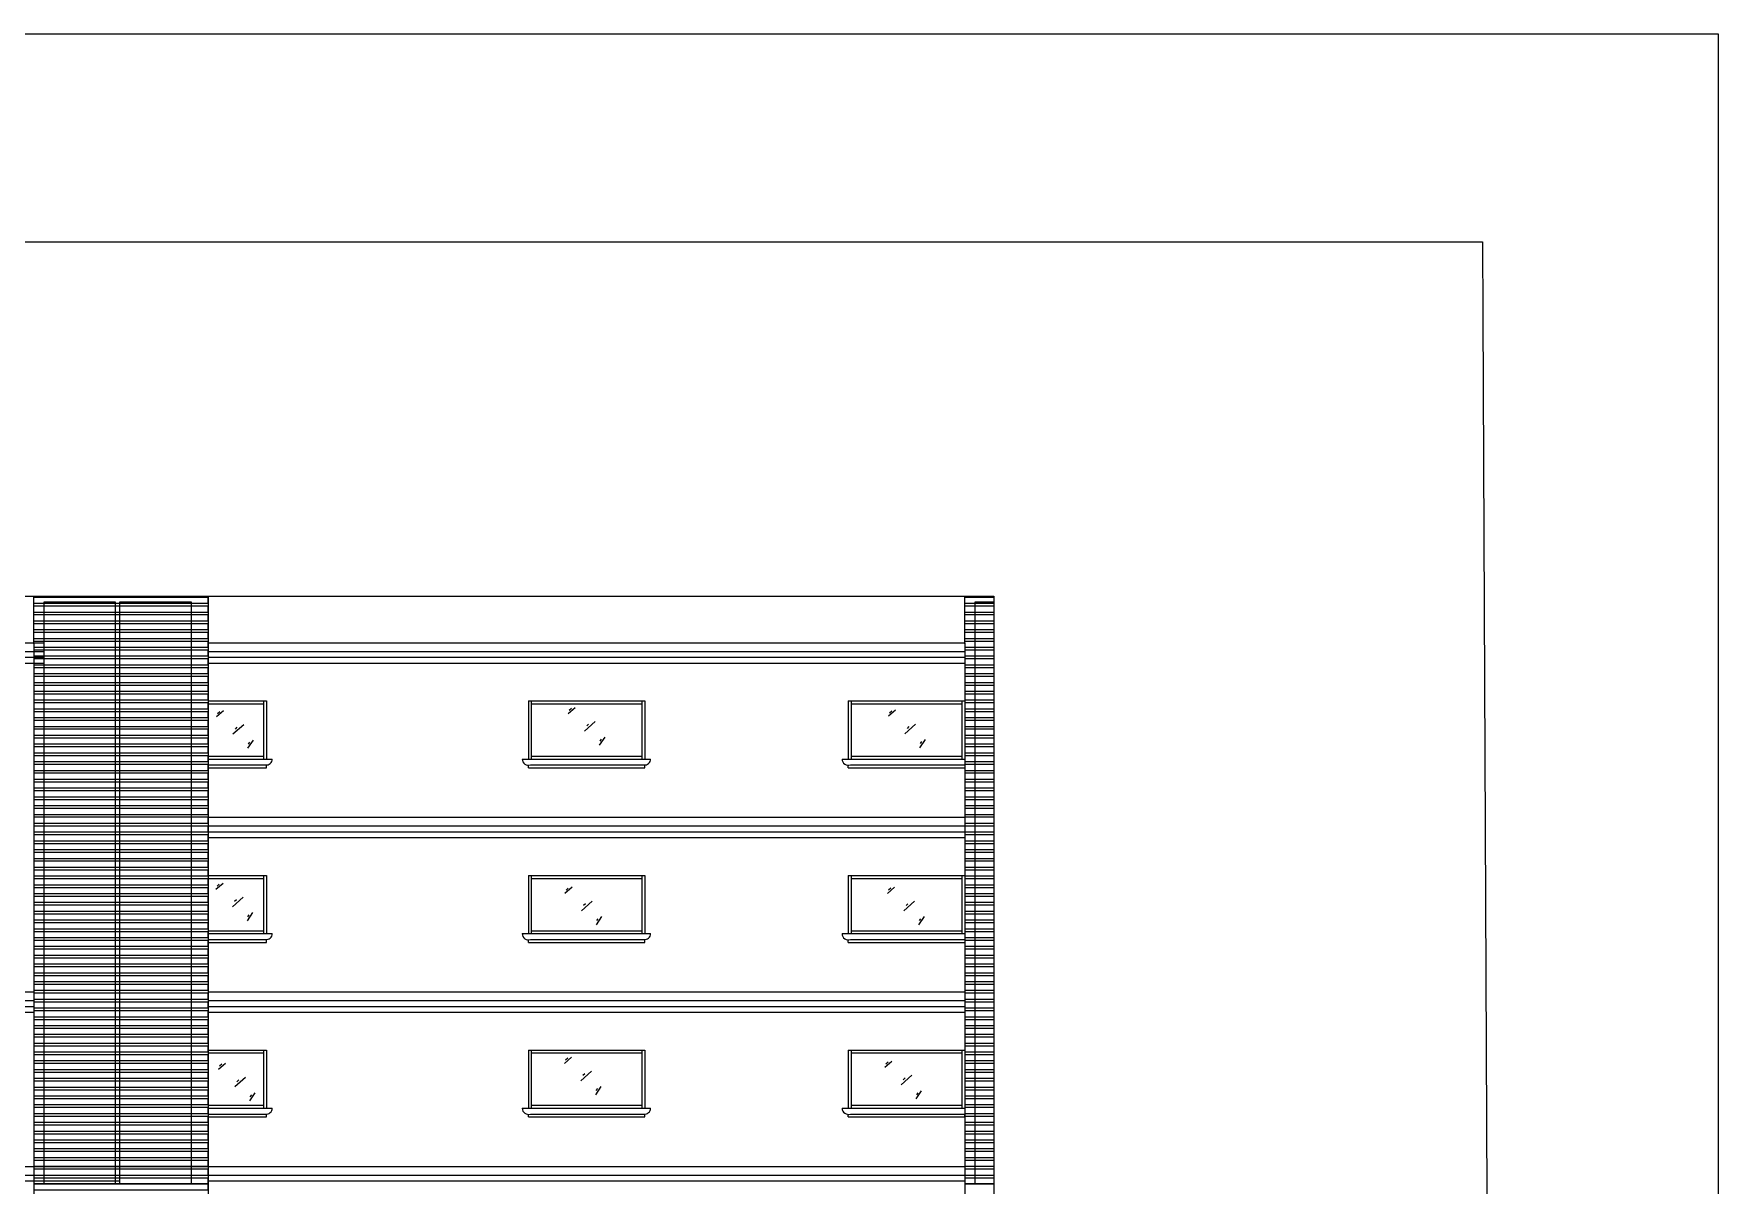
# Model space of a CAD drawing. Header units: millimetres. Extents: x -10 to 320, y -26 to 94.
# Drawn here: x 15.44 to 44.39, y 30.29 to 50.08 of the extents above; entities that cross this region are included whole.
import ezdxf

# ---------------------------------------------------------------- set-up
doc = ezdxf.new("R2010")
doc.units = ezdxf.units.MM
doc.header["$LTSCALE"] = 0.05
doc.layers.add('COND CORTES', color=7, linetype='Continuous', lineweight=5)

msp = doc.modelspace()

# ---------------------------------------------------------------- linework, layer by layer
at = {"lineweight": 13, "ltscale": 0.13}
for p, q in [((6.517, 40.417), (31.936, 40.417)), ((15.436, 39.617), (15.436, 40.417)), ((15.436, 39.596), (15.436, 40.396)), ((18.436, 40.417), (18.436, 23.967)), ((18.436, 40.396), (18.436, 23.946)), ((31.436, 39.617), (31.436, 40.417)), ((31.436, 39.596), (31.436, 40.396)), ((31.936, 40.417), (31.936, 23.967)), ((6.517, 39.617), (15.436, 39.617)), ((6.517, 39.617), (15.616, 39.617)), ((6.517, 39.617), (15.616, 39.617)), ((6.517, 39.467), (15.616, 39.467)), ((15.436, 39.617), (15.436, 23.967)), ((15.436, 39.596), (15.436, 29.568)), ((18.436, 39.617), (31.436, 39.617)), ((18.436, 39.617), (31.436, 39.617)), ((18.436, 39.617), (31.436, 39.617)), ((18.436, 39.467), (31.436, 39.467)), ((31.436, 39.617), (31.436, 23.967)), ((31.436, 39.596), (31.436, 29.568)), ((6.517, 39.367), (15.616, 39.367)), ((6.517, 39.267), (15.616, 39.267)), ((18.436, 39.367), (31.436, 39.367)), ((18.436, 39.267), (31.436, 39.267)), ((18.436, 38.617), (19.436, 38.617)), ((18.436, 38.617), (19.436, 38.617)), ((18.436, 38.567), (19.386, 38.567)), ((18.436, 38.567), (19.386, 38.567)), ((19.386, 38.617), (19.386, 37.617)), ((19.386, 38.617), (19.386, 37.617)), ((19.436, 38.617), (19.436, 37.617)), ((19.436, 38.617), (19.436, 37.617)), ((23.937, 38.617), (25.937, 38.617)), ((23.937, 38.617), (23.937, 37.617)), ((23.937, 38.617), (25.937, 38.617)), ((23.937, 38.617), (23.937, 37.617)), ((23.987, 38.617), (23.987, 37.617)), ((23.987, 38.617), (23.987, 37.617)), ((23.987, 38.567), (25.887, 38.567)), ((23.987, 38.567), (25.887, 38.567)), ((25.887, 38.617), (25.887, 37.617)), ((25.887, 38.617), (25.887, 37.617)), ((25.937, 38.617), (25.937, 37.617)), ((25.937, 38.617), (25.937, 37.617)), ((29.436, 38.617), (31.436, 38.617)), ((29.436, 38.617), (29.436, 37.617)), ((29.436, 38.617), (31.436, 38.617)), ((29.436, 38.617), (29.436, 37.617)), ((29.486, 38.617), (29.486, 37.617)), ((29.486, 38.617), (29.486, 37.617)), ((29.486, 38.567), (31.386, 38.567)), ((29.486, 38.567), (31.386, 38.567)), ((31.386, 38.617), (31.386, 37.617)), ((31.386, 38.617), (31.386, 37.617)), ((18.7, 38.446), (18.579, 38.342)), ((18.636, 38.431), (18.597, 38.396)), ((24.742, 38.5), (24.621, 38.395)), ((24.679, 38.485), (24.639, 38.45)), ((25.087, 38.26), (24.903, 38.097)), ((24.971, 38.218), (24.94, 38.186)), ((30.248, 38.456), (30.127, 38.352)), ((30.184, 38.441), (30.145, 38.406)), ((30.593, 38.217), (30.409, 38.053)), ((19.045, 38.207), (18.861, 38.043)), ((18.929, 38.165), (18.897, 38.133)), ((19.207, 37.943), (19.113, 37.802)), ((25.249, 37.996), (25.155, 37.856)), ((25.188, 37.96), (25.164, 37.927)), ((30.477, 38.174), (30.445, 38.142)), ((30.755, 37.953), (30.661, 37.812)), ((18.436, 37.667), (19.386, 37.667)), ((18.436, 37.667), (19.386, 37.667)), ((19.146, 37.907), (19.122, 37.874)), ((23.987, 37.667), (25.887, 37.667)), ((23.987, 37.667), (25.887, 37.667)), ((29.486, 37.667), (31.386, 37.667)), ((29.486, 37.667), (31.386, 37.667)), ((30.694, 37.917), (30.67, 37.883)), ((18.436, 37.617), (19.436, 37.617)), ((18.436, 37.617), (19.537, 37.617)), ((18.436, 37.517), (19.436, 37.517)), ((18.436, 37.467), (19.436, 37.467)), ((19.436, 37.467), (19.436, 37.517)), ((23.831, 37.617), (26.037, 37.617)), ((23.937, 37.617), (25.937, 37.617)), ((23.937, 37.467), (23.937, 37.511)), ((23.937, 37.467), (25.937, 37.467)), ((23.972, 37.517), (25.937, 37.517)), ((25.937, 37.467), (25.937, 37.517)), ((29.33, 37.617), (31.436, 37.617)), ((29.436, 37.617), (31.436, 37.617)), ((29.436, 37.467), (29.436, 37.511)), ((29.436, 37.467), (31.436, 37.467)), ((29.471, 37.517), (31.436, 37.517)), ((18.436, 36.617), (31.436, 36.617)), ((18.436, 36.617), (31.436, 36.617)), ((18.436, 36.617), (31.436, 36.617)), ((18.436, 36.467), (31.436, 36.467)), ((18.436, 36.367), (31.436, 36.367)), ((18.436, 36.267), (31.436, 36.267)), ((18.436, 35.617), (19.436, 35.617)), ((19.386, 35.617), (19.386, 34.617)), ((19.436, 35.617), (19.436, 34.617)), ((23.937, 35.617), (25.937, 35.617)), ((23.937, 35.617), (23.937, 34.617)), ((23.987, 35.617), (23.987, 34.617)), ((25.887, 35.617), (25.887, 34.617)), ((25.937, 35.617), (25.937, 34.617)), ((29.436, 35.617), (31.436, 35.617)), ((29.436, 35.617), (29.436, 34.617)), ((29.486, 35.617), (29.486, 34.617)), ((31.386, 35.617), (31.386, 34.617)), ((18.436, 35.567), (19.386, 35.567)), ((18.69, 35.481), (18.569, 35.376)), ((18.626, 35.466), (18.587, 35.431)), ((23.987, 35.567), (25.887, 35.567)), ((24.688, 35.413), (24.566, 35.309)), ((24.624, 35.398), (24.585, 35.363)), ((29.486, 35.567), (31.386, 35.567)), ((30.231, 35.413), (30.109, 35.309)), ((30.167, 35.398), (30.127, 35.363)), ((19.034, 35.241), (18.851, 35.078)), ((18.919, 35.199), (18.887, 35.167)), ((25.032, 35.174), (24.849, 35.01)), ((24.917, 35.131), (24.885, 35.1)), ((30.575, 35.174), (30.391, 35.01)), ((30.46, 35.131), (30.428, 35.1)), ((19.197, 34.978), (19.103, 34.837)), ((19.136, 34.941), (19.112, 34.908)), ((25.194, 34.91), (25.1, 34.769)), ((25.134, 34.874), (25.11, 34.84)), ((30.737, 34.91), (30.643, 34.769)), ((30.677, 34.874), (30.652, 34.84)), ((18.436, 34.667), (19.386, 34.667)), ((18.436, 34.617), (19.537, 34.617)), ((18.436, 34.517), (19.436, 34.517)), ((18.436, 34.467), (19.436, 34.467)), ((19.436, 34.467), (19.436, 34.517)), ((23.831, 34.617), (26.037, 34.617)), ((23.937, 34.467), (23.937, 34.511)), ((23.937, 34.467), (25.937, 34.467)), ((23.972, 34.517), (25.937, 34.517)), ((23.987, 34.667), (25.887, 34.667)), ((25.937, 34.467), (25.937, 34.517)), ((29.33, 34.617), (31.436, 34.617)), ((29.436, 34.467), (29.436, 34.511)), ((29.436, 34.467), (31.436, 34.467)), ((29.471, 34.517), (31.436, 34.517)), ((29.486, 34.667), (31.386, 34.667)), ((6.517, 33.617), (15.436, 33.617)), ((6.517, 33.617), (15.436, 33.617)), ((18.436, 33.617), (31.436, 33.617)), ((18.436, 33.617), (31.436, 33.617)), ((18.436, 33.617), (31.436, 33.617)), ((6.517, 33.467), (15.436, 33.467)), ((6.517, 33.367), (15.436, 33.367)), ((18.436, 33.467), (31.436, 33.467)), ((18.436, 33.367), (31.436, 33.367)), ((6.517, 33.267), (15.436, 33.267)), ((18.436, 33.267), (31.436, 33.267)), ((18.436, 32.617), (19.436, 32.617)), ((18.436, 32.617), (19.436, 32.617)), ((18.436, 32.567), (19.386, 32.567)), ((18.436, 32.567), (19.386, 32.567)), ((19.386, 32.617), (19.386, 31.617)), ((19.386, 32.617), (19.386, 31.617)), ((19.436, 32.617), (19.436, 31.617)), ((19.436, 32.617), (19.436, 31.617)), ((23.937, 32.617), (25.937, 32.617)), ((23.937, 32.617), (23.937, 31.617)), ((23.937, 32.617), (25.937, 32.617)), ((23.937, 32.617), (23.937, 31.617)), ((23.987, 32.617), (23.987, 31.617)), ((23.987, 32.617), (23.987, 31.617)), ((23.987, 32.567), (25.887, 32.567)), ((23.987, 32.567), (25.887, 32.567)), ((24.677, 32.492), (24.556, 32.388)), ((24.613, 32.477), (24.574, 32.442)), ((25.887, 32.617), (25.887, 31.617)), ((25.887, 32.617), (25.887, 31.617)), ((25.937, 32.617), (25.937, 31.617)), ((25.937, 32.617), (25.937, 31.617)), ((29.436, 32.617), (31.436, 32.617)), ((29.436, 32.617), (29.436, 31.617)), ((29.436, 32.617), (31.436, 32.617)), ((29.436, 32.617), (29.436, 31.617)), ((29.486, 32.617), (29.486, 31.617)), ((29.486, 32.617), (29.486, 31.617)), ((29.486, 32.567), (31.386, 32.567)), ((29.486, 32.567), (31.386, 32.567)), ((31.386, 32.617), (31.386, 31.617)), ((31.386, 32.617), (31.386, 31.617)), ((31.436, 32.617), (31.436, 31.617)), ((31.436, 32.617), (31.436, 31.617)), ((18.731, 32.387), (18.61, 32.282)), ((18.667, 32.372), (18.628, 32.337)), ((19.075, 32.147), (18.892, 31.984)), ((25.022, 32.253), (24.838, 32.089)), ((24.906, 32.21), (24.874, 32.178)), ((30.183, 32.421), (30.062, 32.317)), ((30.119, 32.406), (30.08, 32.371)), ((30.527, 32.182), (30.344, 32.018)), ((30.412, 32.139), (30.38, 32.107)), ((18.96, 32.105), (18.928, 32.073)), ((19.238, 31.883), (19.144, 31.743)), ((19.177, 31.847), (19.153, 31.814)), ((25.184, 31.989), (25.09, 31.848)), ((25.123, 31.953), (25.099, 31.919)), ((30.69, 31.918), (30.596, 31.777)), ((30.629, 31.882), (30.605, 31.848)), ((18.436, 31.667), (19.386, 31.667)), ((18.436, 31.667), (19.386, 31.667)), ((18.436, 31.617), (19.436, 31.617)), ((18.436, 31.617), (19.537, 31.617)), ((23.831, 31.617), (26.037, 31.617)), ((23.937, 31.617), (25.937, 31.617)), ((23.987, 31.667), (25.887, 31.667)), ((23.987, 31.667), (25.887, 31.667)), ((29.33, 31.617), (31.436, 31.617)), ((29.436, 31.617), (31.436, 31.617)), ((29.486, 31.667), (31.386, 31.667)), ((29.486, 31.667), (31.386, 31.667)), ((18.436, 31.517), (19.436, 31.517)), ((18.436, 31.467), (19.436, 31.467)), ((19.436, 31.467), (19.436, 31.517)), ((23.937, 31.467), (23.937, 31.511)), ((23.937, 31.467), (25.937, 31.467)), ((23.972, 31.517), (25.937, 31.517)), ((25.937, 31.467), (25.937, 31.517)), ((29.436, 31.467), (29.436, 31.511)), ((29.436, 31.467), (31.436, 31.467)), ((29.471, 31.517), (31.436, 31.517)), ((31.436, 31.467), (31.436, 31.517)), ((6.517, 30.617), (31.436, 30.617)), ((6.517, 30.617), (31.436, 30.617)), ((6.517, 30.617), (31.436, 30.617)), ((6.517, 30.467), (31.436, 30.467)), ((18.436, 30.617), (31.436, 30.617)), ((18.436, 30.617), (31.436, 30.617)), ((18.436, 30.617), (31.436, 30.617)), ((18.436, 30.467), (31.436, 30.467)), ((6.517, 30.367), (16.917, 30.367)), ((18.436, 30.367), (31.436, 30.367))]:
    msp.add_line(p, q, dxfattribs=at)
for points in [[(-10.059, 50.083), (44.387, 50.083), (44.387, -20.306), (-10.059, -20.306)], [(-6.156, 46.506), (40.336, 46.506), (40.619, -16.488), (-5.874, -16.488)]]:
    msp.add_lwpolyline(points, close=True, dxfattribs=at)
at = {"color": 7}
for points in [[(15.616, 40.317), (16.839, 40.317), (16.839, 30.317), (15.616, 30.317)], [(16.917, 40.317), (18.14, 40.317), (18.14, 30.317), (16.917, 30.317)]]:
    msp.add_lwpolyline(points, close=True, dxfattribs=at)
msp.add_lwpolyline([(31.936, 30.317), (31.616, 30.317), (31.616, 40.317), (31.936, 40.317)], dxfattribs=at)
at = {"lineweight": 13, "ltscale": 0.13}
for centre, radius, start, end in [((19.436, 37.617), 0.101, 262.2487, 0), ((23.937, 37.617), 0.106, 180, 289.3553), ((25.937, 37.617), 0.101, 262.2487, 0), ((29.436, 37.617), 0.106, 180, 289.3553), ((19.436, 34.617), 0.101, 262.2487, 0), ((23.937, 34.617), 0.106, 180, 289.3553), ((25.937, 34.617), 0.101, 262.2487, 0), ((29.436, 34.617), 0.106, 180, 289.3553), ((19.436, 31.617), 0.101, 262.2487, 0), ((23.937, 31.617), 0.106, 180, 289.3553), ((25.937, 31.617), 0.101, 262.2487, 0), ((29.436, 31.617), 0.106, 180, 289.3553), ((31.436, 31.617), 0.101, 262.2487, 270)]:
    msp.add_arc(centre, radius, start, end, dxfattribs=at)
at = {"layer": 'COND CORTES', "color": 7, "lineweight": 18}
for points in [[(15.436, 40.296), (18.436, 40.296), (18.436, 40.396), (15.436, 40.396)], [(15.436, 40.296), (18.436, 40.296), (18.436, 40.396), (15.436, 40.396)], [(15.436, 40.144), (18.436, 40.144), (18.436, 40.244), (15.436, 40.244)], [(15.436, 40.144), (18.436, 40.144), (18.436, 40.244), (15.436, 40.244)], [(31.936, 40.396), (31.436, 40.396)], [(31.936, 40.396), (31.436, 40.396)], [(31.436, 40.296), (31.936, 40.296)], [(31.436, 40.296), (31.936, 40.296)], [(31.936, 40.244), (31.436, 40.244)], [(31.936, 40.244), (31.436, 40.244)], [(15.436, 39.993), (18.436, 39.993), (18.436, 40.093), (15.436, 40.093)], [(15.436, 39.993), (18.436, 39.993), (18.436, 40.093), (15.436, 40.093)], [(31.436, 40.144), (31.936, 40.144)], [(31.436, 40.144), (31.936, 40.144)], [(31.936, 40.093), (31.436, 40.093)], [(31.936, 40.093), (31.436, 40.093)], [(31.436, 39.993), (31.936, 39.993)], [(31.436, 39.993), (31.936, 39.993)], [(15.436, 39.842), (18.436, 39.842), (18.436, 39.942), (15.436, 39.942)], [(15.436, 39.842), (18.436, 39.842), (18.436, 39.942), (15.436, 39.942)], [(15.436, 39.691), (18.436, 39.691), (18.436, 39.791), (15.436, 39.791)], [(15.436, 39.691), (18.436, 39.691), (18.436, 39.791), (15.436, 39.791)], [(31.936, 39.942), (31.436, 39.942)], [(31.936, 39.942), (31.436, 39.942)], [(31.436, 39.842), (31.936, 39.842)], [(31.436, 39.842), (31.936, 39.842)], [(31.936, 39.791), (31.436, 39.791)], [(31.936, 39.791), (31.436, 39.791)], [(31.436, 39.691), (31.936, 39.691)], [(31.436, 39.691), (31.936, 39.691)], [(15.436, 39.54), (18.436, 39.54), (18.436, 39.64), (15.436, 39.64)], [(15.436, 39.54), (18.436, 39.54), (18.436, 39.64), (15.436, 39.64)], [(15.436, 39.389), (18.436, 39.389), (18.436, 39.489), (15.436, 39.489)], [(15.436, 39.389), (18.436, 39.389), (18.436, 39.489), (15.436, 39.489)], [(31.936, 39.64), (31.436, 39.64)], [(31.936, 39.64), (31.436, 39.64)], [(31.436, 39.54), (31.936, 39.54)], [(31.436, 39.54), (31.936, 39.54)], [(31.936, 39.489), (31.436, 39.489)], [(31.936, 39.489), (31.436, 39.489)], [(31.436, 39.389), (31.936, 39.389)], [(31.436, 39.389), (31.936, 39.389)], [(15.436, 39.237), (18.436, 39.237), (18.436, 39.337), (15.436, 39.337)], [(15.436, 39.237), (18.436, 39.237), (18.436, 39.337), (15.436, 39.337)], [(15.436, 39.086), (18.436, 39.086), (18.436, 39.186), (15.436, 39.186)], [(15.436, 39.086), (18.436, 39.086), (18.436, 39.186), (15.436, 39.186)], [(31.936, 39.337), (31.436, 39.337)], [(31.936, 39.337), (31.436, 39.337)], [(31.436, 39.237), (31.936, 39.237)], [(31.436, 39.237), (31.936, 39.237)], [(31.936, 39.186), (31.436, 39.186)], [(31.936, 39.186), (31.436, 39.186)], [(31.436, 39.086), (31.936, 39.086)], [(31.436, 39.086), (31.936, 39.086)], [(15.436, 38.935), (18.436, 38.935), (18.436, 39.035), (15.436, 39.035)], [(15.436, 38.935), (18.436, 38.935), (18.436, 39.035), (15.436, 39.035)], [(15.436, 38.784), (18.436, 38.784), (18.436, 38.884), (15.436, 38.884)], [(15.436, 38.784), (18.436, 38.784), (18.436, 38.884), (15.436, 38.884)], [(31.936, 39.035), (31.436, 39.035)], [(31.936, 39.035), (31.436, 39.035)], [(31.436, 38.935), (31.936, 38.935)], [(31.436, 38.935), (31.936, 38.935)], [(31.936, 38.884), (31.436, 38.884)], [(31.936, 38.884), (31.436, 38.884)], [(15.436, 38.633), (18.436, 38.633), (18.436, 38.733), (15.436, 38.733)], [(15.436, 38.633), (18.436, 38.633), (18.436, 38.733), (15.436, 38.733)], [(15.436, 38.481), (18.436, 38.481), (18.436, 38.581), (15.436, 38.581)], [(15.436, 38.481), (18.436, 38.481), (18.436, 38.581), (15.436, 38.581)], [(31.436, 38.784), (31.936, 38.784)], [(31.436, 38.784), (31.936, 38.784)], [(31.936, 38.733), (31.436, 38.733)], [(31.936, 38.733), (31.436, 38.733)], [(31.436, 38.633), (31.936, 38.633)], [(31.436, 38.633), (31.936, 38.633)], [(31.936, 38.581), (31.436, 38.581)], [(31.936, 38.581), (31.436, 38.581)], [(15.436, 38.33), (18.436, 38.33), (18.436, 38.43), (15.436, 38.43)], [(15.436, 38.33), (18.436, 38.33), (18.436, 38.43), (15.436, 38.43)], [(15.436, 38.179), (18.436, 38.179), (18.436, 38.279), (15.436, 38.279)], [(15.436, 38.179), (18.436, 38.179), (18.436, 38.279), (15.436, 38.279)], [(31.436, 38.481), (31.936, 38.481)], [(31.436, 38.481), (31.936, 38.481)], [(31.936, 38.43), (31.436, 38.43)], [(31.936, 38.43), (31.436, 38.43)], [(31.436, 38.33), (31.936, 38.33)], [(31.436, 38.33), (31.936, 38.33)], [(31.936, 38.279), (31.436, 38.279)], [(31.936, 38.279), (31.436, 38.279)], [(15.436, 38.028), (18.436, 38.028), (18.436, 38.128), (15.436, 38.128)], [(15.436, 38.028), (18.436, 38.028), (18.436, 38.128), (15.436, 38.128)], [(15.436, 37.877), (18.436, 37.877), (18.436, 37.977), (15.436, 37.977)], [(15.436, 37.877), (18.436, 37.877), (18.436, 37.977), (15.436, 37.977)], [(31.436, 38.179), (31.936, 38.179)], [(31.436, 38.179), (31.936, 38.179)], [(31.936, 38.128), (31.436, 38.128)], [(31.936, 38.128), (31.436, 38.128)], [(31.436, 38.028), (31.936, 38.028)], [(31.436, 38.028), (31.936, 38.028)], [(31.936, 37.977), (31.436, 37.977)], [(31.936, 37.977), (31.436, 37.977)], [(15.436, 37.725), (18.436, 37.725), (18.436, 37.825), (15.436, 37.825)], [(15.436, 37.725), (18.436, 37.725), (18.436, 37.825), (15.436, 37.825)], [(15.436, 37.574), (18.436, 37.574), (18.436, 37.674), (15.436, 37.674)], [(15.436, 37.574), (18.436, 37.574), (18.436, 37.674), (15.436, 37.674)], [(31.436, 37.877), (31.936, 37.877)], [(31.436, 37.877), (31.936, 37.877)], [(31.936, 37.825), (31.436, 37.825)], [(31.936, 37.825), (31.436, 37.825)], [(31.436, 37.725), (31.936, 37.725)], [(31.436, 37.725), (31.936, 37.725)], [(31.936, 37.674), (31.436, 37.674)], [(31.936, 37.674), (31.436, 37.674)], [(15.436, 37.423), (18.436, 37.423), (18.436, 37.523), (15.436, 37.523)], [(15.436, 37.423), (18.436, 37.423), (18.436, 37.523), (15.436, 37.523)], [(15.436, 37.272), (18.436, 37.272), (18.436, 37.372), (15.436, 37.372)], [(15.436, 37.272), (18.436, 37.272), (18.436, 37.372), (15.436, 37.372)], [(31.436, 37.574), (31.936, 37.574)], [(31.436, 37.574), (31.936, 37.574)], [(31.936, 37.523), (31.436, 37.523)], [(31.936, 37.523), (31.436, 37.523)], [(31.436, 37.423), (31.936, 37.423)], [(31.436, 37.423), (31.936, 37.423)], [(31.936, 37.372), (31.436, 37.372)], [(31.936, 37.372), (31.436, 37.372)], [(15.436, 37.121), (18.436, 37.121), (18.436, 37.221), (15.436, 37.221)], [(15.436, 37.121), (18.436, 37.121), (18.436, 37.221), (15.436, 37.221)], [(15.436, 36.969), (18.436, 36.969), (18.436, 37.069), (15.436, 37.069)], [(15.436, 36.969), (18.436, 36.969), (18.436, 37.069), (15.436, 37.069)], [(31.436, 37.272), (31.936, 37.272)], [(31.436, 37.272), (31.936, 37.272)], [(31.936, 37.221), (31.436, 37.221)], [(31.936, 37.221), (31.436, 37.221)], [(31.436, 37.121), (31.936, 37.121)], [(31.436, 37.121), (31.936, 37.121)], [(31.936, 37.069), (31.436, 37.069)], [(31.936, 37.069), (31.436, 37.069)], [(15.436, 36.818), (18.436, 36.818), (18.436, 36.918), (15.436, 36.918)], [(15.436, 36.818), (18.436, 36.818), (18.436, 36.918), (15.436, 36.918)], [(31.436, 36.969), (31.936, 36.969)], [(31.436, 36.969), (31.936, 36.969)], [(31.936, 36.918), (31.436, 36.918)], [(31.936, 36.918), (31.436, 36.918)], [(31.436, 36.818), (31.936, 36.818)], [(31.436, 36.818), (31.936, 36.818)], [(15.436, 36.667), (18.436, 36.667), (18.436, 36.767), (15.436, 36.767)], [(15.436, 36.667), (18.436, 36.667), (18.436, 36.767), (15.436, 36.767)], [(15.436, 36.516), (18.436, 36.516), (18.436, 36.616), (15.436, 36.616)], [(15.436, 36.516), (18.436, 36.516), (18.436, 36.616), (15.436, 36.616)], [(31.936, 36.767), (31.436, 36.767)], [(31.936, 36.767), (31.436, 36.767)], [(31.436, 36.667), (31.936, 36.667)], [(31.436, 36.667), (31.936, 36.667)], [(31.936, 36.616), (31.436, 36.616)], [(31.936, 36.616), (31.436, 36.616)], [(31.436, 36.516), (31.936, 36.516)], [(31.436, 36.516), (31.936, 36.516)], [(15.436, 36.365), (18.436, 36.365), (18.436, 36.465), (15.436, 36.465)], [(15.436, 36.365), (18.436, 36.365), (18.436, 36.465), (15.436, 36.465)], [(15.436, 36.214), (18.436, 36.214), (18.436, 36.314), (15.436, 36.314)], [(15.436, 36.214), (18.436, 36.214), (18.436, 36.314), (15.436, 36.314)], [(31.936, 36.465), (31.436, 36.465)], [(31.936, 36.465), (31.436, 36.465)], [(31.436, 36.365), (31.936, 36.365)], [(31.436, 36.365), (31.936, 36.365)], [(31.936, 36.314), (31.436, 36.314)], [(31.936, 36.314), (31.436, 36.314)], [(31.436, 36.214), (31.936, 36.214)], [(31.436, 36.214), (31.936, 36.214)], [(15.436, 36.062), (18.436, 36.062), (18.436, 36.162), (15.436, 36.162)], [(15.436, 36.062), (18.436, 36.062), (18.436, 36.162), (15.436, 36.162)], [(15.436, 35.911), (18.436, 35.911), (18.436, 36.011), (15.436, 36.011)], [(15.436, 35.911), (18.436, 35.911), (18.436, 36.011), (15.436, 36.011)], [(31.936, 36.162), (31.436, 36.162)], [(31.936, 36.162), (31.436, 36.162)], [(31.436, 36.062), (31.936, 36.062)], [(31.436, 36.062), (31.936, 36.062)], [(31.936, 36.011), (31.436, 36.011)], [(31.936, 36.011), (31.436, 36.011)], [(31.436, 35.911), (31.936, 35.911)], [(31.436, 35.911), (31.936, 35.911)], [(15.436, 35.76), (18.436, 35.76), (18.436, 35.86), (15.436, 35.86)], [(15.436, 35.76), (18.436, 35.76), (18.436, 35.86), (15.436, 35.86)], [(15.436, 35.609), (18.436, 35.609), (18.436, 35.709), (15.436, 35.709)], [(15.436, 35.609), (18.436, 35.609), (18.436, 35.709), (15.436, 35.709)], [(31.936, 35.86), (31.436, 35.86)], [(31.936, 35.86), (31.436, 35.86)], [(31.436, 35.76), (31.936, 35.76)], [(31.436, 35.76), (31.936, 35.76)], [(31.936, 35.709), (31.436, 35.709)], [(31.936, 35.709), (31.436, 35.709)], [(15.436, 35.458), (18.436, 35.458), (18.436, 35.558), (15.436, 35.558)], [(15.436, 35.458), (18.436, 35.458), (18.436, 35.558), (15.436, 35.558)], [(15.436, 35.306), (18.436, 35.306), (18.436, 35.406), (15.436, 35.406)], [(15.436, 35.306), (18.436, 35.306), (18.436, 35.406), (15.436, 35.406)], [(31.436, 35.609), (31.936, 35.609)], [(31.436, 35.609), (31.936, 35.609)], [(31.936, 35.558), (31.436, 35.558)], [(31.936, 35.558), (31.436, 35.558)], [(31.436, 35.458), (31.936, 35.458)], [(31.436, 35.458), (31.936, 35.458)], [(31.936, 35.406), (31.436, 35.406)], [(31.936, 35.406), (31.436, 35.406)], [(15.436, 35.155), (18.436, 35.155), (18.436, 35.255), (15.436, 35.255)], [(15.436, 35.155), (18.436, 35.155), (18.436, 35.255), (15.436, 35.255)], [(15.436, 35.004), (18.436, 35.004), (18.436, 35.104), (15.436, 35.104)], [(15.436, 35.004), (18.436, 35.004), (18.436, 35.104), (15.436, 35.104)], [(31.436, 35.306), (31.936, 35.306)], [(31.436, 35.306), (31.936, 35.306)], [(31.936, 35.255), (31.436, 35.255)], [(31.936, 35.255), (31.436, 35.255)], [(31.436, 35.155), (31.936, 35.155)], [(31.436, 35.155), (31.936, 35.155)], [(31.936, 35.104), (31.436, 35.104)], [(31.936, 35.104), (31.436, 35.104)], [(15.436, 34.853), (18.436, 34.853), (18.436, 34.953), (15.436, 34.953)], [(15.436, 34.853), (18.436, 34.853), (18.436, 34.953), (15.436, 34.953)], [(15.436, 34.702), (18.436, 34.702), (18.436, 34.802), (15.436, 34.802)], [(15.436, 34.702), (18.436, 34.702), (18.436, 34.802), (15.436, 34.802)], [(31.436, 35.004), (31.936, 35.004)], [(31.436, 35.004), (31.936, 35.004)], [(31.936, 34.953), (31.436, 34.953)], [(31.936, 34.953), (31.436, 34.953)], [(31.436, 34.853), (31.936, 34.853)], [(31.436, 34.853), (31.936, 34.853)], [(31.936, 34.802), (31.436, 34.802)], [(31.936, 34.802), (31.436, 34.802)], [(15.436, 34.55), (18.436, 34.55), (18.436, 34.65), (15.436, 34.65)], [(15.436, 34.55), (18.436, 34.55), (18.436, 34.65), (15.436, 34.65)], [(15.436, 34.399), (18.436, 34.399), (18.436, 34.499), (15.436, 34.499)], [(15.436, 34.399), (18.436, 34.399), (18.436, 34.499), (15.436, 34.499)], [(31.436, 34.702), (31.936, 34.702)], [(31.436, 34.702), (31.936, 34.702)], [(31.936, 34.65), (31.436, 34.65)], [(31.936, 34.65), (31.436, 34.65)], [(31.436, 34.55), (31.936, 34.55)], [(31.436, 34.55), (31.936, 34.55)], [(31.936, 34.499), (31.436, 34.499)], [(31.936, 34.499), (31.436, 34.499)], [(15.436, 34.248), (18.436, 34.248), (18.436, 34.348), (15.436, 34.348)], [(15.436, 34.248), (18.436, 34.248), (18.436, 34.348), (15.436, 34.348)], [(15.436, 34.097), (18.436, 34.097), (18.436, 34.197), (15.436, 34.197)], [(15.436, 34.097), (18.436, 34.097), (18.436, 34.197), (15.436, 34.197)], [(31.436, 34.399), (31.936, 34.399)], [(31.436, 34.399), (31.936, 34.399)], [(31.936, 34.348), (31.436, 34.348)], [(31.936, 34.348), (31.436, 34.348)], [(31.436, 34.248), (31.936, 34.248)], [(31.436, 34.248), (31.936, 34.248)], [(31.936, 34.197), (31.436, 34.197)], [(31.936, 34.197), (31.436, 34.197)], [(15.436, 33.946), (18.436, 33.946), (18.436, 34.046), (15.436, 34.046)], [(15.436, 33.946), (18.436, 33.946), (18.436, 34.046), (15.436, 34.046)], [(15.436, 33.794), (18.436, 33.794), (18.436, 33.894), (15.436, 33.894)], [(15.436, 33.794), (18.436, 33.794), (18.436, 33.894), (15.436, 33.894)], [(31.436, 34.097), (31.936, 34.097)], [(31.436, 34.097), (31.936, 34.097)], [(31.936, 34.046), (31.436, 34.046)], [(31.936, 34.046), (31.436, 34.046)], [(31.436, 33.946), (31.936, 33.946)], [(31.436, 33.946), (31.936, 33.946)], [(31.936, 33.894), (31.436, 33.894)], [(31.936, 33.894), (31.436, 33.894)], [(15.436, 33.643), (18.436, 33.643), (18.436, 33.743), (15.436, 33.743)], [(15.436, 33.643), (18.436, 33.643), (18.436, 33.743), (15.436, 33.743)], [(15.436, 33.492), (18.436, 33.492), (18.436, 33.592), (15.436, 33.592)], [(15.436, 33.492), (18.436, 33.492), (18.436, 33.592), (15.436, 33.592)], [(31.436, 33.794), (31.936, 33.794)], [(31.436, 33.794), (31.936, 33.794)], [(31.936, 33.743), (31.436, 33.743)], [(31.936, 33.743), (31.436, 33.743)], [(31.436, 33.643), (31.936, 33.643)], [(31.436, 33.643), (31.936, 33.643)], [(31.936, 33.592), (31.436, 33.592)], [(31.936, 33.592), (31.436, 33.592)], [(15.436, 33.341), (18.436, 33.341), (18.436, 33.441), (15.436, 33.441)], [(15.436, 33.341), (18.436, 33.341), (18.436, 33.441), (15.436, 33.441)], [(31.436, 33.492), (31.936, 33.492)], [(31.436, 33.492), (31.936, 33.492)], [(31.936, 33.441), (31.436, 33.441)], [(31.936, 33.441), (31.436, 33.441)], [(31.436, 33.341), (31.936, 33.341)], [(31.436, 33.341), (31.936, 33.341)], [(15.436, 33.19), (18.436, 33.19), (18.436, 33.29), (15.436, 33.29)], [(15.436, 33.19), (18.436, 33.19), (18.436, 33.29), (15.436, 33.29)], [(15.436, 33.038), (18.436, 33.038), (18.436, 33.138), (15.436, 33.138)], [(15.436, 33.038), (18.436, 33.038), (18.436, 33.138), (15.436, 33.138)], [(31.936, 33.29), (31.436, 33.29)], [(31.936, 33.29), (31.436, 33.29)], [(31.436, 33.19), (31.936, 33.19)], [(31.436, 33.19), (31.936, 33.19)], [(31.936, 33.138), (31.436, 33.138)], [(31.936, 33.138), (31.436, 33.138)], [(31.436, 33.038), (31.936, 33.038)], [(31.436, 33.038), (31.936, 33.038)], [(15.436, 32.887), (18.436, 32.887), (18.436, 32.987), (15.436, 32.987)], [(15.436, 32.887), (18.436, 32.887), (18.436, 32.987), (15.436, 32.987)], [(15.436, 32.736), (18.436, 32.736), (18.436, 32.836), (15.436, 32.836)], [(31.936, 32.987), (31.436, 32.987)], [(31.936, 32.987), (31.436, 32.987)], [(31.436, 32.887), (31.936, 32.887)], [(31.436, 32.887), (31.936, 32.887)], [(31.936, 32.836), (31.436, 32.836)], [(31.436, 32.736), (31.936, 32.736)], [(15.436, 32.585), (18.436, 32.585), (18.436, 32.685), (15.436, 32.685)], [(15.436, 32.585), (18.436, 32.585), (18.436, 32.685), (15.436, 32.685)], [(15.436, 32.434), (18.436, 32.434), (18.436, 32.534), (15.436, 32.534)], [(15.436, 32.434), (18.436, 32.434), (18.436, 32.534), (15.436, 32.534)], [(31.936, 32.685), (31.436, 32.685)], [(31.936, 32.685), (31.436, 32.685)], [(31.436, 32.585), (31.936, 32.585)], [(31.436, 32.585), (31.936, 32.585)], [(31.936, 32.534), (31.436, 32.534)], [(31.936, 32.534), (31.436, 32.534)], [(31.436, 32.434), (31.936, 32.434)], [(31.436, 32.434), (31.936, 32.434)], [(15.436, 32.283), (18.436, 32.283), (18.436, 32.383), (15.436, 32.383)], [(15.436, 32.283), (18.436, 32.283), (18.436, 32.383), (15.436, 32.383)], [(15.436, 32.131), (18.436, 32.131), (18.436, 32.231), (15.436, 32.231)], [(15.436, 32.131), (18.436, 32.131), (18.436, 32.231), (15.436, 32.231)], [(31.936, 32.383), (31.436, 32.383)], [(31.936, 32.383), (31.436, 32.383)], [(31.436, 32.283), (31.936, 32.283)], [(31.436, 32.283), (31.936, 32.283)], [(31.936, 32.231), (31.436, 32.231)], [(31.936, 32.231), (31.436, 32.231)], [(15.436, 31.98), (18.436, 31.98), (18.436, 32.08), (15.436, 32.08)], [(15.436, 31.98), (18.436, 31.98), (18.436, 32.08), (15.436, 32.08)], [(15.436, 31.829), (18.436, 31.829), (18.436, 31.929), (15.436, 31.929)], [(15.436, 31.829), (18.436, 31.829), (18.436, 31.929), (15.436, 31.929)], [(31.436, 32.131), (31.936, 32.131)], [(31.436, 32.131), (31.936, 32.131)], [(31.936, 32.08), (31.436, 32.08)], [(31.936, 32.08), (31.436, 32.08)], [(31.436, 31.98), (31.936, 31.98)], [(31.436, 31.98), (31.936, 31.98)], [(31.936, 31.929), (31.436, 31.929)], [(31.936, 31.929), (31.436, 31.929)], [(15.436, 31.678), (18.436, 31.678), (18.436, 31.778), (15.436, 31.778)], [(15.436, 31.678), (18.436, 31.678), (18.436, 31.778), (15.436, 31.778)], [(15.436, 31.527), (18.436, 31.527), (18.436, 31.627), (15.436, 31.627)], [(15.436, 31.527), (18.436, 31.527), (18.436, 31.627), (15.436, 31.627)], [(31.436, 31.829), (31.936, 31.829)], [(31.436, 31.829), (31.936, 31.829)], [(31.936, 31.778), (31.436, 31.778)], [(31.936, 31.778), (31.436, 31.778)], [(31.436, 31.678), (31.936, 31.678)], [(31.436, 31.678), (31.936, 31.678)], [(31.936, 31.627), (31.436, 31.627)], [(31.936, 31.627), (31.436, 31.627)], [(15.436, 31.375), (18.436, 31.375), (18.436, 31.475), (15.436, 31.475)], [(15.436, 31.375), (18.436, 31.375), (18.436, 31.475), (15.436, 31.475)], [(15.436, 31.224), (18.436, 31.224), (18.436, 31.324), (15.436, 31.324)], [(15.436, 31.224), (18.436, 31.224), (18.436, 31.324), (15.436, 31.324)], [(31.436, 31.527), (31.936, 31.527)], [(31.436, 31.527), (31.936, 31.527)], [(31.936, 31.475), (31.436, 31.475)], [(31.936, 31.475), (31.436, 31.475)], [(31.436, 31.375), (31.936, 31.375)], [(31.436, 31.375), (31.936, 31.375)], [(31.936, 31.324), (31.436, 31.324)], [(31.936, 31.324), (31.436, 31.324)], [(15.436, 31.073), (18.436, 31.073), (18.436, 31.173), (15.436, 31.173)], [(15.436, 31.073), (18.436, 31.073), (18.436, 31.173), (15.436, 31.173)], [(15.436, 30.922), (18.436, 30.922), (18.436, 31.022), (15.436, 31.022)], [(15.436, 30.922), (18.436, 30.922), (18.436, 31.022), (15.436, 31.022)], [(31.436, 31.224), (31.936, 31.224)], [(31.436, 31.224), (31.936, 31.224)], [(31.936, 31.173), (31.436, 31.173)], [(31.936, 31.173), (31.436, 31.173)], [(31.436, 31.073), (31.936, 31.073)], [(31.436, 31.073), (31.936, 31.073)], [(31.936, 31.022), (31.436, 31.022)], [(31.936, 31.022), (31.436, 31.022)], [(15.436, 30.771), (18.436, 30.771), (18.436, 30.871), (15.436, 30.871)], [(15.436, 30.771), (18.436, 30.771), (18.436, 30.871), (15.436, 30.871)], [(15.436, 30.619), (18.436, 30.619), (18.436, 30.719), (15.436, 30.719)], [(15.436, 30.619), (18.436, 30.619), (18.436, 30.719), (15.436, 30.719)], [(31.436, 30.922), (31.936, 30.922)], [(31.436, 30.922), (31.936, 30.922)], [(31.936, 30.871), (31.436, 30.871)], [(31.936, 30.871), (31.436, 30.871)], [(31.436, 30.771), (31.936, 30.771)], [(31.436, 30.771), (31.936, 30.771)], [(31.936, 30.719), (31.436, 30.719)], [(31.936, 30.719), (31.436, 30.719)], [(15.436, 30.468), (18.436, 30.468), (18.436, 30.568), (15.436, 30.568)], [(15.436, 30.468), (18.436, 30.468), (18.436, 30.568), (15.436, 30.568)], [(15.436, 30.317), (18.436, 30.317), (18.436, 30.417), (15.436, 30.417)], [(15.436, 30.317), (18.436, 30.317), (18.436, 30.417), (15.436, 30.417)], [(31.436, 30.619), (31.936, 30.619)], [(31.436, 30.619), (31.936, 30.619)], [(31.936, 30.568), (31.436, 30.568)], [(31.936, 30.568), (31.436, 30.568)], [(31.436, 30.468), (31.936, 30.468)], [(31.436, 30.468), (31.936, 30.468)], [(31.936, 30.417), (31.436, 30.417)], [(31.936, 30.417), (31.436, 30.417)], [(15.436, 30.217), (18.436, 30.217), (18.436, 30.317), (15.436, 30.317)], [(15.436, 30.217), (18.436, 30.217), (18.436, 30.317), (15.436, 30.317)], [(31.436, 30.317), (31.936, 30.317)], [(31.436, 30.317), (31.936, 30.317)], [(31.936, 30.317), (31.436, 30.317)], [(31.936, 30.317), (31.436, 30.317)]]:
    msp.add_lwpolyline(points, dxfattribs=at)

doc.saveas('drawing.dxf')
